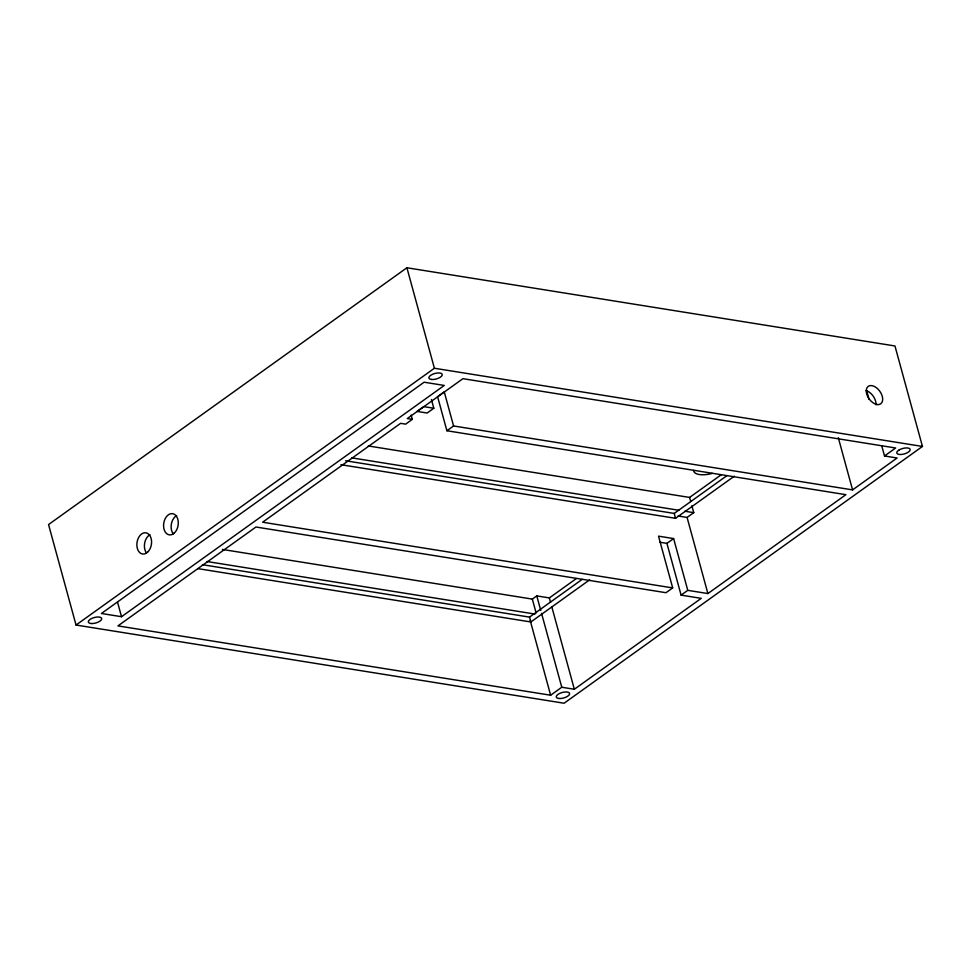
<?xml version="1.0" encoding="UTF-8"?>
<svg xmlns="http://www.w3.org/2000/svg" width="971" height="971" viewBox="0 0 971 971"><rect width="100%" height="100%" fill="white"/><g stroke="black" fill="none" stroke-linecap="round" stroke-linejoin="round"><path stroke-width="1.46" d="M406.91 267.765L48.55 524.558L76.041 625.033L564.09 703.235L922.45 446.442L894.959 345.967L406.91 267.765L434.401 368.252L922.45 446.442M76.041 625.033L434.401 368.252M121.521 616.706L444.269 385.438L424.133 382.21L101.397 613.49L121.521 616.706L117.552 602.214M411.158 415.09L412.323 419.351L405.647 424.145L400.622 423.332L262.619 522.216L672.685 587.916L658.52 536.162L673.619 538.577L687.771 590.344L707.895 593.56L845.899 494.676L446.903 430.748L437.581 396.654L444.257 391.859L453.578 425.966L852.574 489.894L897.095 457.996L884.52 455.982L881.741 445.823M433.819 408.245L427.143 413.027L417.081 411.413L423.757 406.631L433.819 408.245L431.44 399.53M446.903 430.748L453.578 425.966M222.395 549.44L532.326 599.095L536.781 595.903L549.355 597.918L576.337 578.582M368.325 445.968L689.592 497.431L721.356 474.673M202.381 564.685L529.523 617.107L582.212 579.347M345.567 460.776L674.202 513.428L726.891 475.681M197.744 568.605L530.858 621.974L589.676 579.833M340.93 464.696L675.537 518.308L734.355 476.166M678.11 516.014L687.08 517.446L693.755 512.664L691.862 505.745M660.074 542.267L666.931 543.359L673.619 538.577M672.685 587.916L665.997 592.711L255.943 527.01L117.94 625.894L550.642 695.224L561.772 687.25L574.346 689.264L701.22 598.354L681.096 595.126L666.931 543.359M681.096 595.126L687.771 590.344M884.52 455.982L895.65 447.995L462.936 378.678L407.298 418.55L412.323 419.351M351.575 457.839L678.814 510.261M684.786 511.219L693.755 512.664M207.102 561.541L534.997 614.073M866.666 390.73L869.045 399.433M838.301 437.69L852.574 489.894M689.592 497.431L690.721 501.582M687.08 517.446L707.895 593.56M674.202 513.428L675.537 518.308M549.355 597.918L550.545 602.275M551.734 606.62L574.346 689.264M536.781 595.903L540.75 610.407M541.539 613.308L561.772 687.25M532.326 599.095L536.113 612.932M529.523 617.107L530.858 621.974M530.215 620.542L550.642 695.224M712.301 473.375A17.308 7.088 -15.3 0 1 693.61 470.377M173.226 533.832A10.73 7.258 -80.9 0 1 176.625 515.577M146.512 552.972A10.73 7.258 -80.9 0 1 149.922 534.705M866.059 390.609A10.73 6.566 54.4 0 1 875.976 404.846M147.507 552.281L146.063 553.312A10.73 7.258 -80.9 0 1 136.996 542.595A10.73 7.258 -80.9 0 1 148.709 534.208A10.73 7.258 -80.9 0 1 147.507 552.281M174.222 533.14L172.777 534.171A10.73 7.258 -80.9 0 1 163.711 523.454A10.73 7.258 -80.9 0 1 175.411 515.067A10.73 7.258 -80.9 0 1 174.222 533.14M898.94 450.071L898.017 450.738A6.918 2.84 -15.3 0 0 899.037 454.404A6.918 2.84 -15.3 0 0 908.019 452.34L908.953 451.673A6.918 2.84 -15.3 0 0 907.934 448.019A6.918 2.84 -15.3 0 0 898.94 450.071M877.869 404.604L876.243 404.337A10.73 6.566 54.4 0 1 866.496 389.019A10.73 6.566 54.4 0 1 879.726 391.143A10.73 6.566 54.4 0 1 877.869 404.604M559.029 698.501A6.918 2.84 -15.3 0 0 569.613 694.022A6.918 2.84 -15.3 0 0 560.146 693.209A6.918 2.84 -15.3 0 0 559.029 698.501M91.104 623.528A6.918 2.84 -15.3 0 0 101.688 619.049A6.918 2.84 -15.3 0 0 92.221 618.236A6.918 2.84 -15.3 0 0 91.104 623.528M431.658 379.491A6.918 2.84 -15.3 0 0 442.242 375.012A6.918 2.84 -15.3 0 0 432.775 374.199A6.918 2.84 -15.3 0 0 431.658 379.491"/></g></svg>
